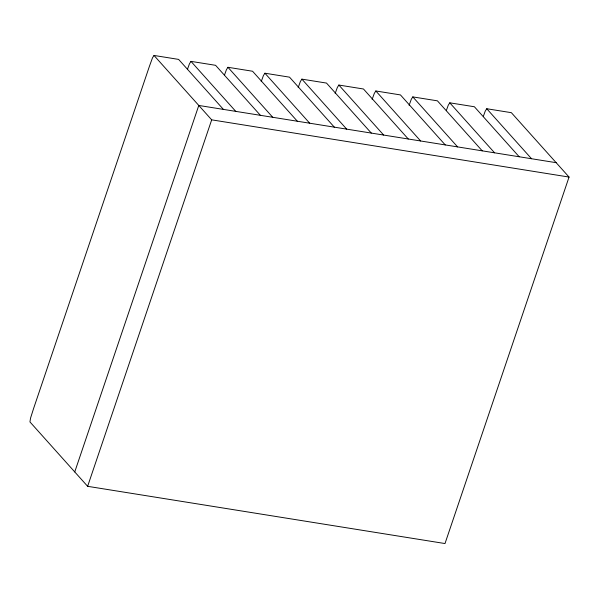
<?xml version="1.0" encoding="UTF-8"?>
<svg xmlns="http://www.w3.org/2000/svg" width="599" height="599" viewBox="0 0 599 599"><rect width="100%" height="100%" fill="white"/><g stroke="black" fill="none" stroke-linecap="round" stroke-linejoin="round"><path stroke-width="0.9" d="M74.748 471.937L198.793 105.454L556.157 162.681M87.634 486.321L211.687 119.845L153.995 55.452L152.483 57.863L149.376 66.422L33.641 408.346L30.549 418.095L29.95 421.928L87.634 486.321L445.005 543.548L569.05 177.064L511.359 112.679L486.74 108.733L485.227 111.144L483.363 116.281M187.592 68.915L189.456 63.786L190.969 61.375L215.588 65.313L260.385 115.315M224.565 74.838L226.422 69.701L227.942 67.29L252.561 71.236L297.359 121.238M261.224 81.614L263.395 75.624L264.908 73.213L289.527 77.159L334.324 127.153M298.197 87.536L300.369 81.546L301.881 79.135L326.5 83.074L371.298 133.075M335.17 93.451L337.342 87.461L338.854 85.051L363.473 88.996L408.271 138.998M372.136 99.374L374.315 93.384L375.828 90.973L400.446 94.919L445.244 144.921M409.11 105.297L411.281 99.307L412.801 96.896L437.42 100.834L482.217 150.836M446.39 110.358L448.254 105.229L449.767 102.818L474.393 106.757L519.183 156.758M153.995 55.452L178.614 59.398L223.412 109.392M211.687 119.845L569.05 177.064M486.74 108.733L531.538 158.735M449.767 102.818L494.564 152.812M412.801 96.896L457.599 146.897M375.828 90.973L420.625 140.975M338.854 85.051L383.652 135.052M301.881 79.135L346.679 129.137M264.908 73.213L309.705 123.214M227.942 67.29L272.74 117.292M190.969 61.375L235.766 111.377"/></g></svg>
